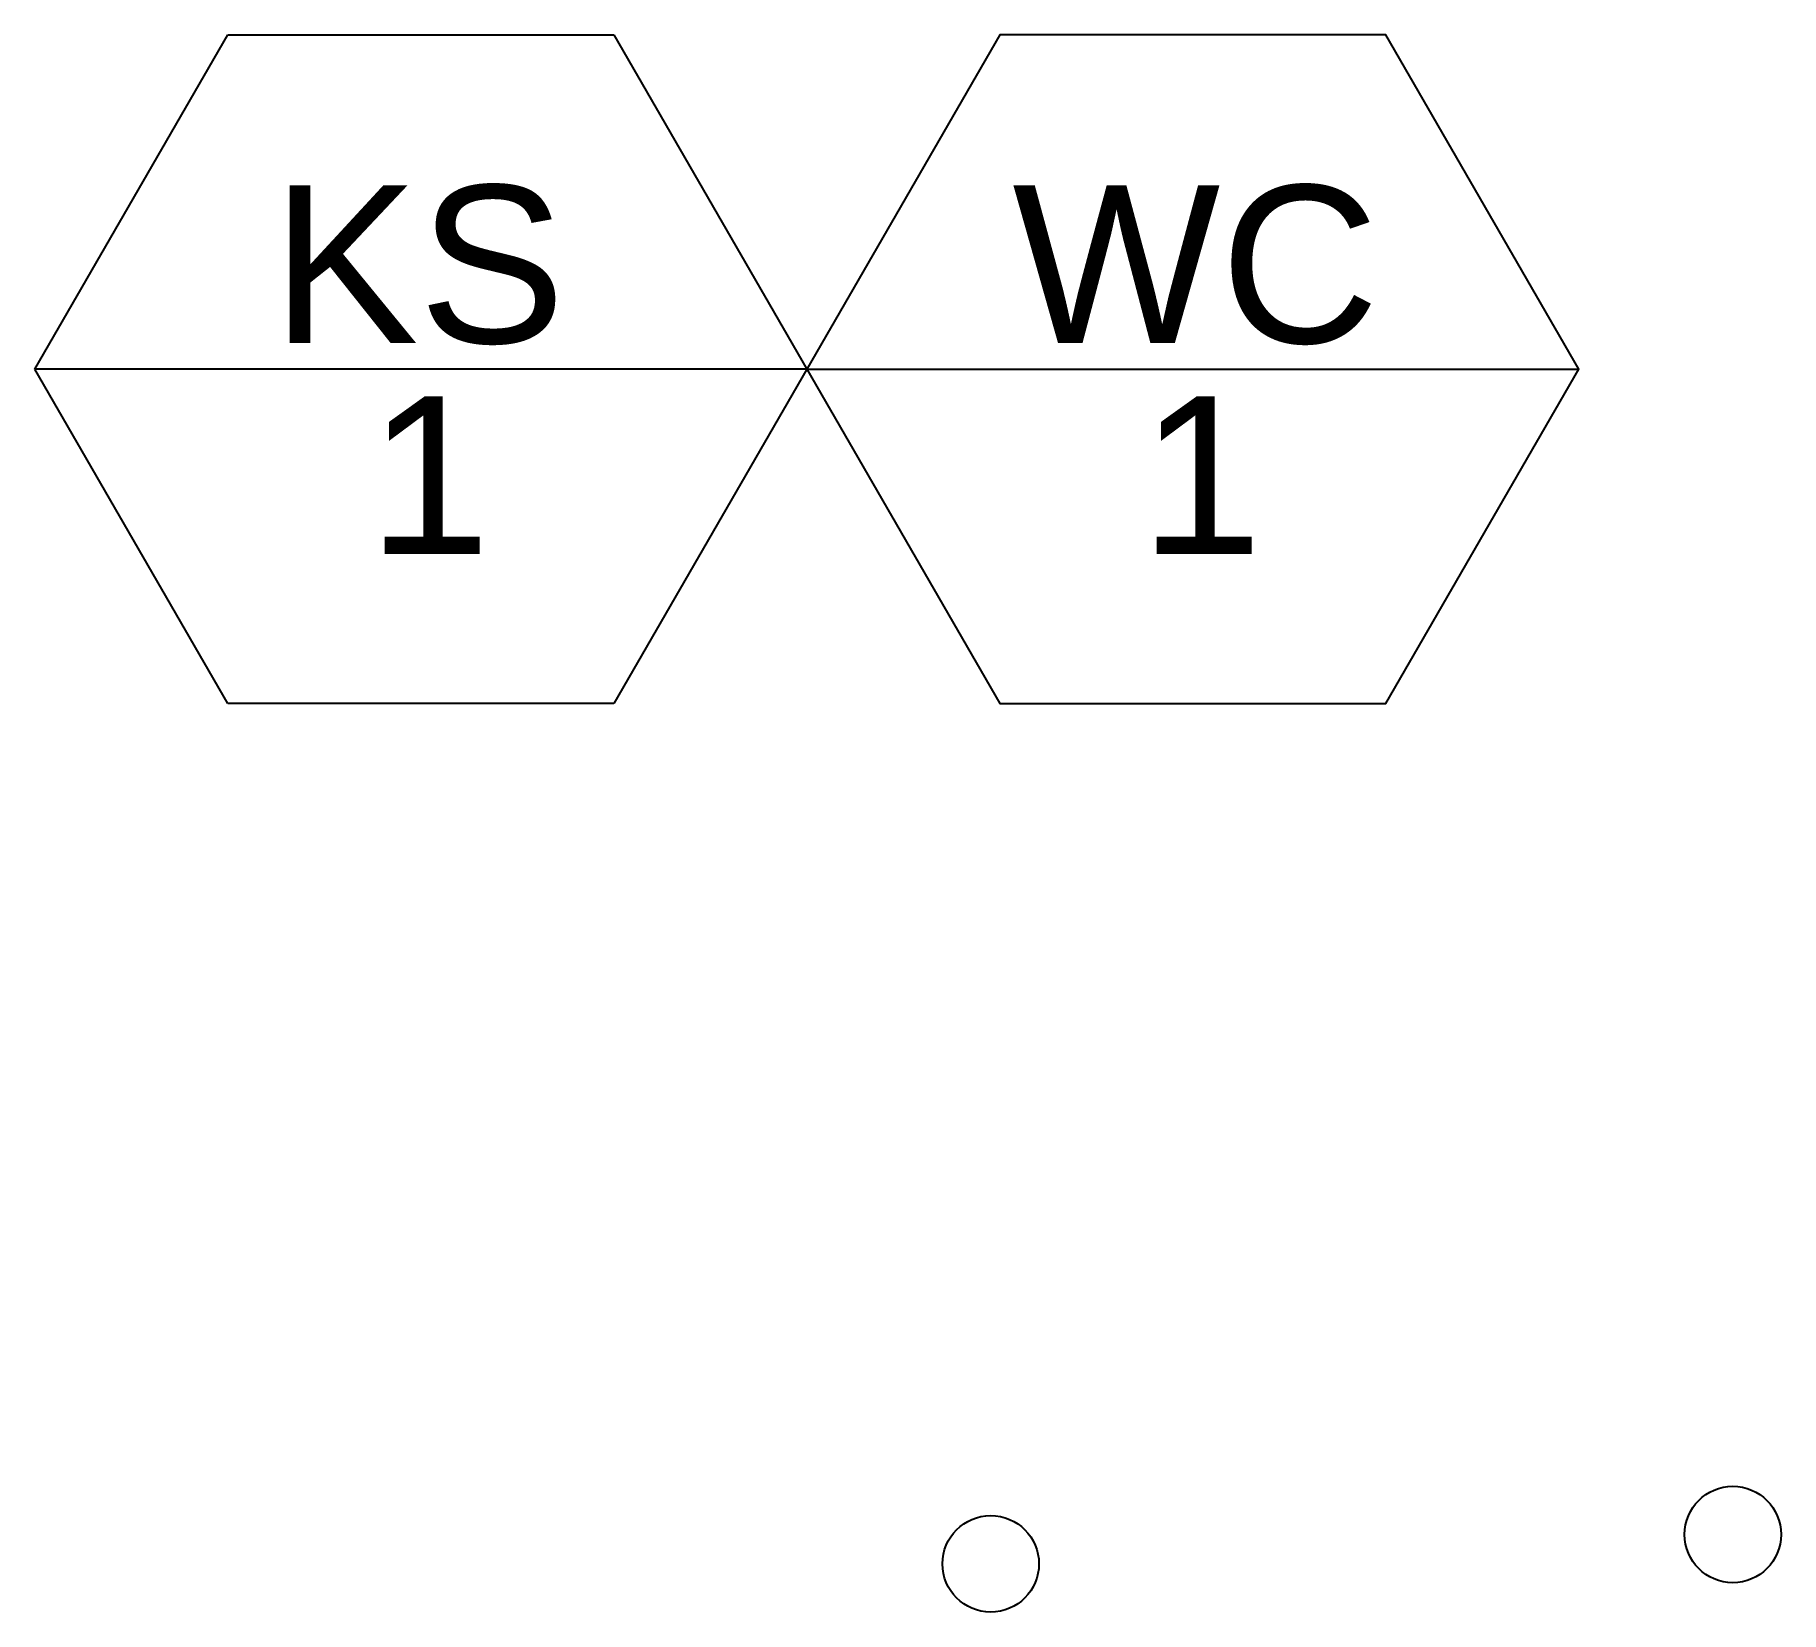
# Model space of a CAD drawing. Header units: inches. Extents: x -18 to 36.3, y 54.5 to 103.5.
import ezdxf

# ---------------------------------------------------------------- set-up
doc = ezdxf.new("R2010")
doc.units = ezdxf.units.IN
doc.header["$MEASUREMENT"] = 0
doc.layers.add('PLUM-4TEXT', color=2, linetype='Continuous')
doc.layers.add('PLUM-WASTE_ABOVE', color=4, linetype='Plum-Waste_Above')
doc.styles.get("Standard").update_dxf_attribs({"font": 'arial.ttf'})
doc.linetypes.add('Plum-Waste_Above', pattern='A,1,[1,GEC_FlowArrow.shx,S=0.09375,R=0,X=0,Y=0],1', length=2)

# ---------------------------------------------------------------- blocks, each defined once
blk = doc.blocks.new('*U11')
at = {"layer": 'PLUM-4TEXT'}
for p, q in [((-36, 0), (-30, 10.392)), ((-30, 10.392), (-18, 10.392)), ((-18, 10.392), (-12, 0)), ((-12, 0), (-36, 0)), ((-30, -10.392), (-36, 0)), ((-12, 0), (-18, -10.392)), ((-12, 0), (12, 0)), ((-18, -10.392), (-30, -10.392))]:
    blk.add_line(p, q, dxfattribs=at)
blk.add_lwpolyline([(-12, 0), (-6, -10.392), (6, -10.392), (12, 0), (6, 10.392), (-6, 10.392)], close=True, dxfattribs=at)
at = {"layer": 'PLUM-WASTE_ABOVE', "linetype": 'Continuous'}
for centre in [(16.787, -36.216), (-6.285, -37.128)]:
    blk.add_circle(centre, 1.5, dxfattribs=at)
at = {"layer": 'PLUM-4TEXT'}
for tag, p in [('TAG2_001', (-28.638, 0.817)), ('TAG_001', (-5.609, 0.817)), ('TAG2_002', (-25.648, -5.737)), ('TAG_002', (-1.648, -5.737))]:
    blk.add_attdef(tag, p, '', height=4.9, dxfattribs=at)

msp = doc.modelspace()

# ---------------------------------------------------------------- block references
msp.add_blockref('*U11', (18.012, 93.127)).add_auto_attribs({'TAG_001': 'WC', 'TAG2_001': 'KS', 'TAG_002': '1', 'TAG2_002': '1'})

doc.saveas('drawing.dxf')
